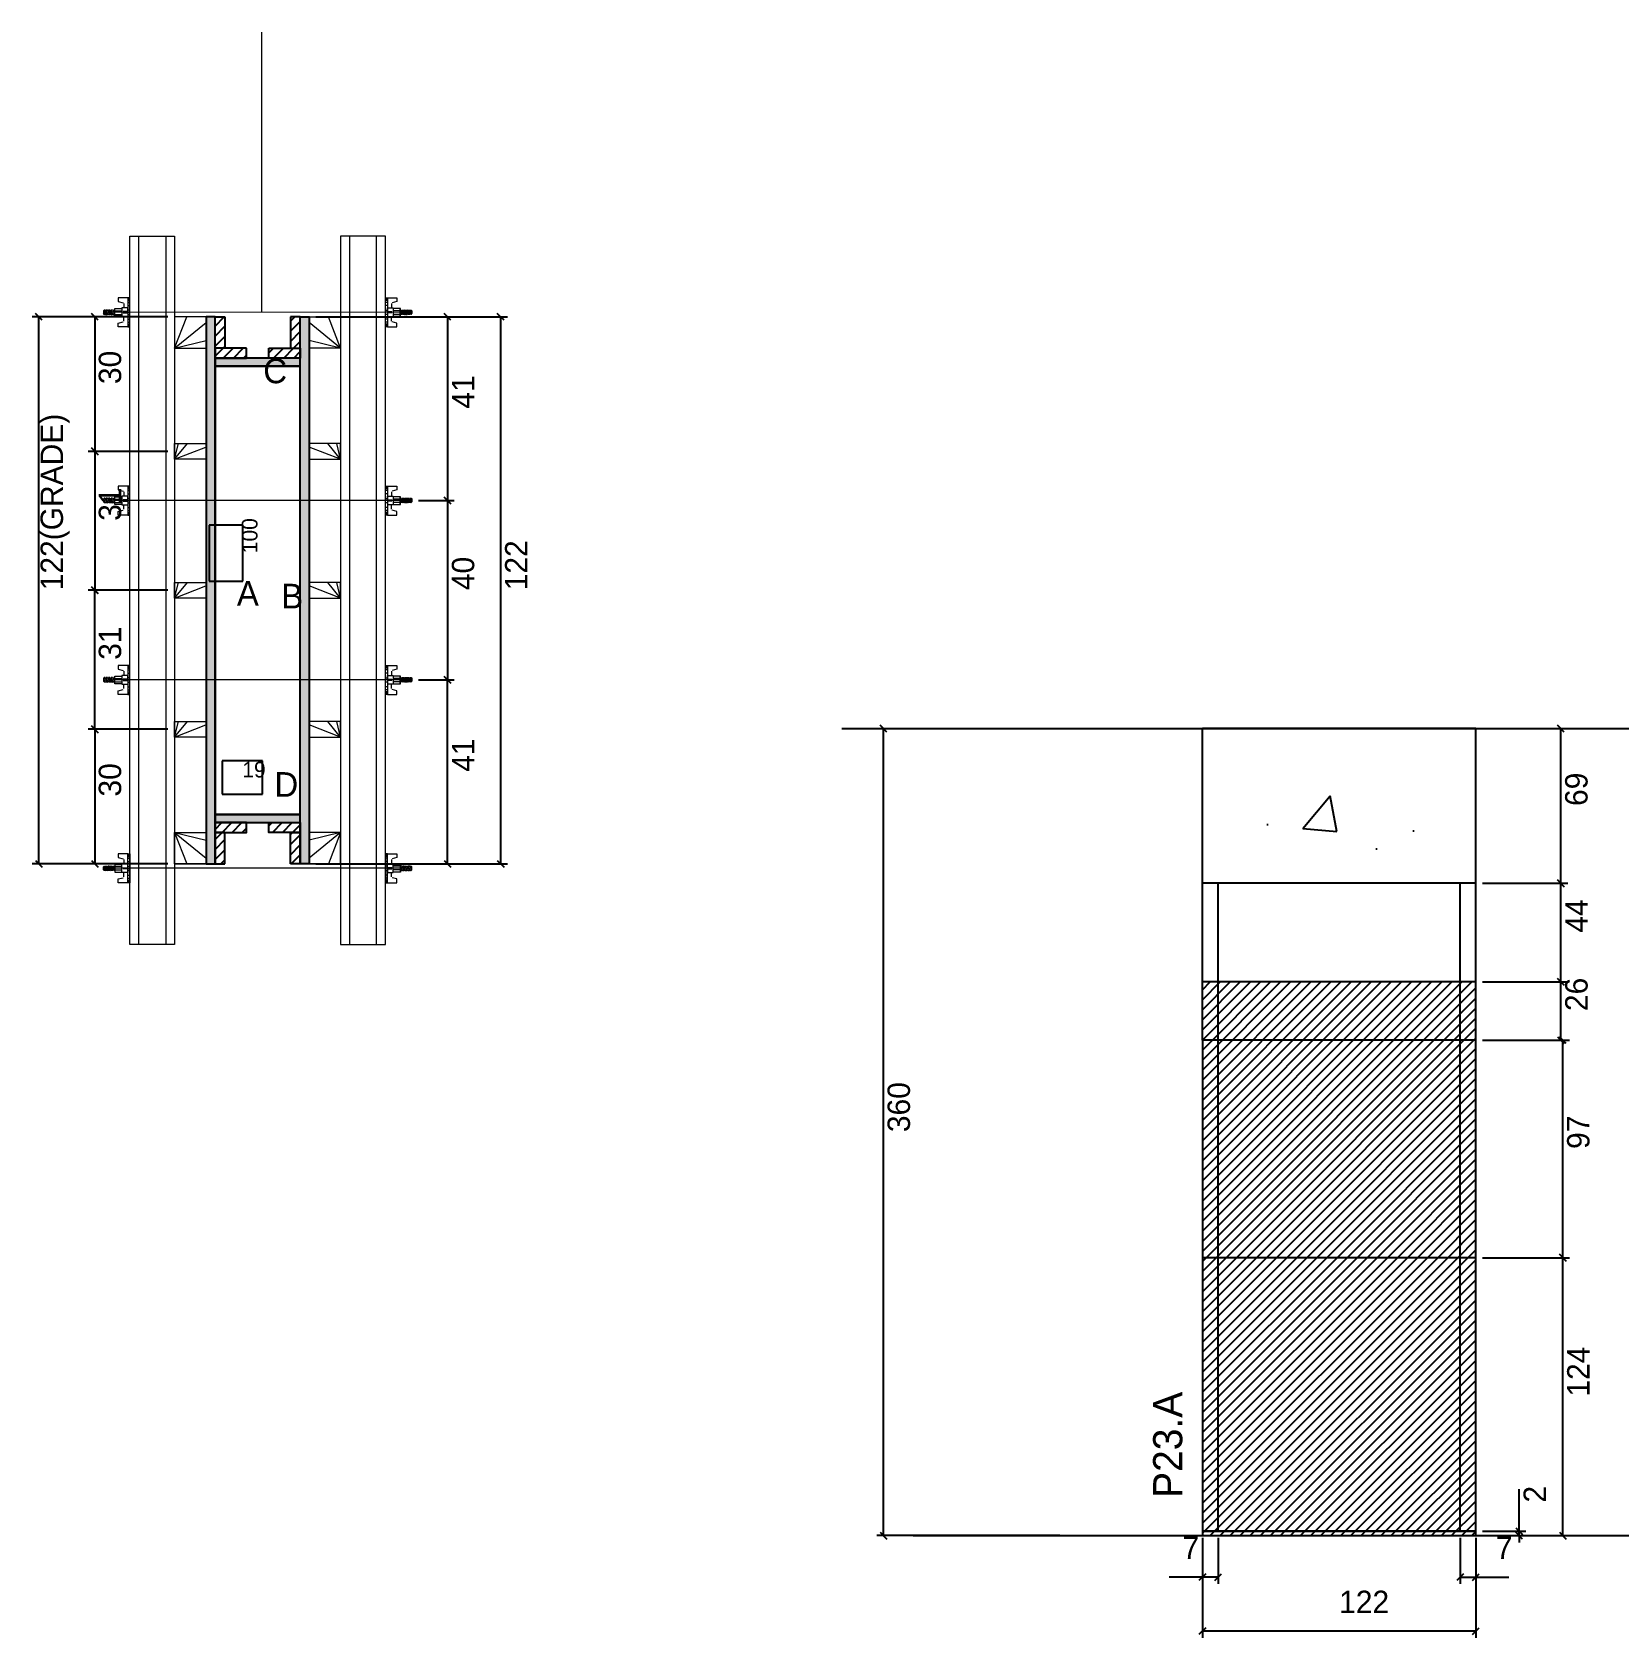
# Model space of a CAD drawing. Header units: metres. Extents: x 2890 to 4231, y 10051 to 10767.
# Drawn here: x 2890 to 3598, y 10051 to 10767 of the extents above; entities that cross this region are included whole.
import ezdxf

# ---------------------------------------------------------------- set-up
doc = ezdxf.new("R2010")
doc.units = ezdxf.units.M
for name, color, linetype in [('CHAPA', 7, 'Continuous'), ('COTA', 7, 'Continuous'), ('Hachura', 7, 'Continuous'), ('Madeira', 7, 'Continuous'), ('NIVEL 2° PAV.', 7, 'Continuous'), ('Nível', 7, 'Continuous'), ('Painéis', 7, 'Continuous'), ('Perfil Metálico', 7, 'Continuous'), ('SARR_2.2x7', 7, 'Continuous'), ('SARRAFO', 7, 'Continuous'), ('Texto Seção', 7, 'Continuous'), ('TEXTO_GERAL', 7, 'Continuous')]:
    doc.layers.add(name, color=color, linetype=linetype)

msp = doc.modelspace()

# ---------------------------------------------------------------- hatches: boundary and pattern name
at = {"layer": 'COTA'}
h = msp.add_hatch(dxfattribs=at)
h.set_pattern_fill('AR-CONC')
h.paths.add_polyline_path([(3411.98, 10456.71), (3411.98, 10387.71), (3533.98, 10387.71), (3533.98, 10456.71), (3411.98, 10456.71), (3411.98, 10456.71)])
at = {"layer": 'Hachura'}
h = msp.add_hatch(color=7, dxfattribs=at)
h.dxf.hatch_style = 1
h.paths.add_polyline_path([(2971.64, 10640.42), (2967.64, 10640.42), (2967.64, 10396.42), (2971.64, 10396.42), (2971.64, 10640.42)])
h = msp.add_hatch(color=7, dxfattribs=at)
h.dxf.hatch_style = 1
h.paths.add_polyline_path([(2971.64, 10640.42), (2967.64, 10640.42), (2967.64, 10396.42), (2971.64, 10396.42), (2971.64, 10640.42)])
h = msp.add_hatch(dxfattribs=at)
h.set_pattern_fill('ANSI31')
h.paths.add_polyline_path([(2971.64, 10626.42), (2976.04, 10626.42), (2976.04, 10640.42), (2971.64, 10640.42), (2971.64, 10626.42)])
h = msp.add_hatch(dxfattribs=at)
h.set_pattern_fill('ANSI31')
h.paths.add_polyline_path([(3009.64, 10626.42), (3005.24, 10626.42), (3005.24, 10640.42), (3009.64, 10640.42), (3009.64, 10626.42)])
h = msp.add_hatch(color=7, dxfattribs=at)
h.dxf.hatch_style = 1
h.paths.add_polyline_path([(3009.64, 10640.42), (3013.64, 10640.42), (3013.64, 10396.42), (3009.64, 10396.42), (3009.64, 10640.42)])
h = msp.add_hatch(color=7, dxfattribs=at)
h.dxf.hatch_style = 1
h.paths.add_polyline_path([(3009.64, 10640.42), (3013.64, 10640.42), (3013.64, 10396.42), (3009.64, 10396.42), (3009.64, 10640.42)])
h = msp.add_hatch(dxfattribs=at)
h.set_pattern_fill('ANSI31')
h.paths.add_polyline_path([(2971.64, 10622.02), (2971.64, 10626.42), (2985.64, 10626.42), (2985.64, 10622.02), (2971.64, 10622.02)])
h = msp.add_hatch(dxfattribs=at)
h.set_pattern_fill('ANSI31')
h.paths.add_polyline_path([(3009.64, 10622.02), (3009.64, 10626.42), (2995.64, 10626.42), (2995.64, 10622.02), (3009.64, 10622.02)])
h = msp.add_hatch(color=7, dxfattribs=at)
h.dxf.hatch_style = 1
h.paths.add_polyline_path([(3009.64, 10618.42), (3009.64, 10622.02), (2971.64, 10622.02), (2971.64, 10618.42), (3009.64, 10618.42)])
h = msp.add_hatch(color=7, dxfattribs=at)
h.dxf.hatch_style = 1
h.paths.add_polyline_path([(3009.64, 10618.42), (3009.64, 10622.02), (2971.64, 10622.02), (2971.64, 10618.42), (3009.64, 10618.42)])
h = msp.add_hatch(color=7, dxfattribs=at)
h.dxf.hatch_style = 1
h.paths.add_polyline_path([(3009.64, 10414.82), (3009.64, 10418.42), (2971.64, 10418.42), (2971.64, 10414.82), (3009.64, 10414.82)])
h = msp.add_hatch(color=7, dxfattribs=at)
h.dxf.hatch_style = 1
h.paths.add_polyline_path([(3009.64, 10414.82), (3009.64, 10418.42), (2971.64, 10418.42), (2971.64, 10414.82), (3009.64, 10414.82)])
h = msp.add_hatch(dxfattribs=at)
h.set_pattern_fill('ANSI31')
h.paths.add_polyline_path([(2971.64, 10410.42), (2971.64, 10414.82), (2985.64, 10414.82), (2985.64, 10410.42), (2971.64, 10410.42)])
h = msp.add_hatch(dxfattribs=at)
h.set_pattern_fill('ANSI31')
h.paths.add_polyline_path([(2971.64, 10410.42), (2976.04, 10410.42), (2976.04, 10396.42), (2971.64, 10396.42), (2971.64, 10410.42)])
h = msp.add_hatch(dxfattribs=at)
h.set_pattern_fill('ANSI31')
h.paths.add_polyline_path([(3009.64, 10410.42), (3009.64, 10414.82), (2995.64, 10414.82), (2995.64, 10410.42), (3009.64, 10410.42)])
h = msp.add_hatch(dxfattribs=at)
h.set_pattern_fill('ANSI31')
h.paths.add_polyline_path([(3009.64, 10410.42), (3005.24, 10410.42), (3005.24, 10396.42), (3009.64, 10396.42), (3009.64, 10410.42)])
h = msp.add_hatch(dxfattribs=at)
h.set_pattern_fill('ANSI31')
h.paths.add_polyline_path([(3411.98, 10343.71), (3411.98, 10220.71), (3533.98, 10220.71), (3533.98, 10343.71), (3411.98, 10343.71)])
h = msp.add_hatch(dxfattribs=at)
h.set_pattern_fill('ANSI31')
h.paths.add_polyline_path([(3533.98, 10220.71), (3411.98, 10220.71), (3411.98, 10096.71), (3533.98, 10096.71), (3533.98, 10220.71)])

# ---------------------------------------------------------------- linework, layer by layer
at = {"layer": 'CHAPA', "color": 1, "lineweight": 25}
for points in [[(2971.64, 10640.42), (2967.64, 10640.42), (2967.64, 10396.42), (2971.64, 10396.42)], [(2971.64, 10640.42), (2967.64, 10640.42), (2967.64, 10396.42), (2971.64, 10396.42)], [(3009.64, 10640.42), (3013.64, 10640.42), (3013.64, 10396.42), (3009.64, 10396.42)], [(3009.64, 10640.42), (3013.64, 10640.42), (3013.64, 10396.42), (3009.64, 10396.42)], [(3009.64, 10618.42), (3009.64, 10622.02), (2971.64, 10622.02), (2971.64, 10618.42)], [(3009.64, 10618.42), (3009.64, 10622.02), (2971.64, 10622.02), (2971.64, 10618.42)], [(3009.64, 10414.82), (3009.64, 10418.42), (2971.64, 10418.42), (2971.64, 10414.82)], [(3009.64, 10414.82), (3009.64, 10418.42), (2971.64, 10418.42), (2971.64, 10414.82)]]:
    msp.add_lwpolyline(points, close=True, dxfattribs=at)
at = {"layer": 'COTA', "color": 241, "lineweight": 25}
for p, q in [((2950.64, 10640.42), (2890.08, 10640.42)), ((2893.08, 10396.42), (2893.08, 10640.42)), ((2950.63, 10640.4), (2915.01, 10640.4)), ((2918.01, 10640.4), (2918.01, 10580.41)), ((3016.64, 10640.42), (3102.05, 10640.42)), ((3050.64, 10640.42), (3078.36, 10640.42)), ((3075.36, 10640.42), (3075.36, 10558.49)), ((3099.05, 10396.42), (3099.05, 10640.42)), ((2950.63, 10580.41), (2915.01, 10580.41)), ((2950.63, 10580.41), (2915.01, 10580.41)), ((2918.01, 10580.41), (2918.01, 10518.43)), ((3062.44, 10558.49), (3078.36, 10558.49)), ((3062.44, 10558.49), (3078.36, 10558.49)), ((3075.36, 10558.49), (3075.36, 10478.49)), ((2950.63, 10518.43), (2915.01, 10518.43)), ((2950.63, 10518.41), (2915.01, 10518.41)), ((2918.01, 10456.41), (2918.01, 10518.41)), ((3062.44, 10478.49), (3078.36, 10478.49)), ((3062.44, 10478.49), (3078.36, 10478.49)), ((3075.36, 10396.42), (3075.36, 10478.49)), ((2950.63, 10456.41), (2915.01, 10456.41)), ((2950.63, 10456.41), (2915.01, 10456.41)), ((2918.01, 10456.41), (2918.01, 10396.41)), ((3533.98, 10456.71), (3411.98, 10456.71)), ((3411.98, 10387.71), (3411.98, 10456.71)), ((3533.98, 10387.71), (3533.98, 10456.71)), ((2950.64, 10396.42), (2890.08, 10396.42)), ((2950.63, 10396.41), (2915.01, 10396.41)), ((3016.64, 10396.42), (3102.05, 10396.42)), ((3050.64, 10396.42), (3078.36, 10396.42))]:
    msp.add_line(p, q, dxfattribs=at)
at = {"layer": 'COTA', "color": 0, "lineweight": 25}
for p, q in [((2894.58, 10638.92), (2891.58, 10641.92)), ((2919.51, 10638.9), (2916.51, 10641.9)), ((3076.86, 10638.92), (3073.86, 10641.92)), ((3100.55, 10638.92), (3097.55, 10641.92)), ((2916.51, 10581.91), (2919.51, 10578.91)), ((2919.51, 10578.91), (2916.51, 10581.91)), ((3073.86, 10559.99), (3076.86, 10556.99)), ((3076.86, 10556.99), (3073.86, 10559.99)), ((2916.51, 10519.93), (2919.51, 10516.93)), ((2919.51, 10516.91), (2916.51, 10519.91)), ((3076.86, 10476.99), (3073.86, 10479.99)), ((3073.86, 10479.99), (3076.86, 10476.99)), ((2919.51, 10454.91), (2916.51, 10457.91)), ((2916.51, 10457.91), (2919.51, 10454.91)), ((3573.41, 10455.21), (3570.41, 10458.21)), ((2891.58, 10397.92), (2894.58, 10394.92)), ((2916.51, 10397.91), (2919.51, 10394.91)), ((3073.86, 10397.92), (3076.86, 10394.92)), ((3097.55, 10397.92), (3100.55, 10394.92)), ((3570.41, 10389.21), (3573.41, 10386.21)), ((3573.41, 10386.21), (3570.41, 10389.21)), ((3573.41, 10342.21), (3570.41, 10345.21)), ((3570.41, 10345.21), (3573.41, 10342.21)), ((3570.41, 10319.21), (3573.41, 10316.21)), ((3574.25, 10316.21), (3571.25, 10319.21)), ((3574.25, 10219.21), (3571.25, 10222.21)), ((3571.25, 10222.21), (3574.25, 10219.21)), ((3551.73, 10100.21), (3554.73, 10097.21)), ((3554.73, 10095.21), (3551.73, 10098.21)), ((3571.25, 10098.21), (3574.25, 10095.21)), ((3413.48, 10079.7), (3410.48, 10076.7)), ((3417.48, 10076.7), (3420.48, 10079.7)), ((3528.48, 10079.7), (3525.48, 10076.7)), ((3532.48, 10076.7), (3535.48, 10079.7)), ((3413.48, 10055.6), (3410.48, 10052.6)), ((3532.48, 10052.6), (3535.48, 10055.6))]:
    msp.add_line(p, q, dxfattribs=at)
at = {"layer": 'COTA', "color": 180, "lineweight": 25}
for p, q in [((2984.09, 10547.48), (2969.09, 10547.48)), ((2969.09, 10547.48), (2969.09, 10522.48)), ((2984.09, 10522.48), (2984.09, 10547.48)), ((2969.09, 10522.48), (2984.09, 10522.48)), ((2992.82, 10442.42), (2974.82, 10442.42)), ((2974.82, 10442.42), (2974.82, 10427.42)), ((2992.82, 10427.42), (2992.82, 10442.42)), ((2974.82, 10427.42), (2992.82, 10427.42))]:
    msp.add_line(p, q, dxfattribs=at)
at = {"layer": 'COTA', "color": 4, "lineweight": 25}
for p, q in [((3536.98, 10456.71), (3574.91, 10456.71)), ((3571.91, 10387.71), (3571.91, 10456.71)), ((3536.98, 10387.71), (3574.91, 10387.71)), ((3536.98, 10387.71), (3574.91, 10387.71)), ((3571.91, 10343.71), (3571.91, 10387.71)), ((3536.98, 10343.71), (3574.91, 10343.71)), ((3536.98, 10343.71), (3574.91, 10343.71)), ((3571.91, 10317.71), (3571.91, 10343.71)), ((3536.98, 10317.71), (3574.91, 10317.71)), ((3554.98, 10317.71), (3575.75, 10317.71)), ((3572.75, 10220.71), (3572.75, 10317.71)), ((3536.98, 10220.71), (3575.75, 10220.71)), ((3536.98, 10220.71), (3575.75, 10220.71)), ((3572.75, 10096.71), (3572.75, 10220.71)), ((3553.23, 10098.71), (3553.23, 10117.51)), ((3411.98, 10095.71), (3411.98, 10051.1)), ((3411.98, 10093.71), (3411.98, 10075.2)), ((3418.98, 10095.71), (3418.98, 10075.2)), ((3526.98, 10095.71), (3526.98, 10075.2)), ((3533.98, 10095.71), (3533.98, 10051.1)), ((3533.98, 10093.71), (3533.98, 10075.2)), ((3536.98, 10098.71), (3556.23, 10098.71)), ((3536.98, 10096.71), (3556.23, 10096.71)), ((3536.98, 10096.71), (3575.75, 10096.71)), ((3553.23, 10096.71), (3553.23, 10098.71)), ((3553.23, 10096.71), (3553.23, 10093.71)), ((3411.98, 10078.2), (3397.25, 10078.2)), ((3418.98, 10078.2), (3411.98, 10078.2)), ((3526.98, 10078.2), (3533.98, 10078.2)), ((3533.98, 10078.2), (3548.71, 10078.2)), ((3533.98, 10054.1), (3411.98, 10054.1))]:
    msp.add_line(p, q, dxfattribs=at)
at = {"layer": 'Hachura', "color": 0, "lineweight": 9}
for p, q in [((2928.48, 10648.87), (2928.48, 10647.2)), ((2928.48, 10647.2), (2930.69, 10646.62)), ((2933.64, 10648.87), (2928.5, 10648.87)), ((2930.93, 10646.3), (2930.93, 10644.36)), ((2932.72, 10648.73), (2933.64, 10648.73)), ((2932.72, 10648.52), (2933.64, 10648.52)), ((2932.72, 10648.19), (2933.64, 10648.19)), ((2932.72, 10647.72), (2933.64, 10647.72)), ((2932.72, 10646.88), (2933.64, 10646.88)), ((2932.72, 10645.47), (2933.64, 10645.47)), ((2932.74, 10648.87), (2932.74, 10635.98)), ((2932.74, 10648.87), (2932.74, 10643.72)), ((2933.64, 10635.98), (2933.64, 10648.87)), ((2933.64, 10636.93), (2933.64, 10644.74)), ((3048.56, 10648.73), (3047.63, 10648.73)), ((3048.56, 10648.52), (3047.63, 10648.52)), ((3048.56, 10648.19), (3047.63, 10648.19)), ((3048.56, 10647.72), (3047.63, 10647.72)), ((3048.56, 10646.88), (3047.63, 10646.88)), ((3048.56, 10645.47), (3047.63, 10645.47)), ((3047.64, 10635.98), (3047.64, 10648.87)), ((3047.64, 10648.87), (3052.77, 10648.87)), ((3047.64, 10636.93), (3047.64, 10644.74)), ((3048.54, 10648.88), (3048.54, 10635.98)), ((3048.54, 10648.88), (3048.54, 10643.72)), ((3050.35, 10646.31), (3050.35, 10644.36)), ((3052.8, 10647.2), (3050.59, 10646.62)), ((3052.8, 10648.88), (3052.8, 10647.2)), ((2922.16, 10643.46), (2921.84, 10643.14)), ((2921.84, 10643.14), (2921.84, 10641.85)), ((2922.16, 10641.52), (2921.84, 10641.85)), ((2922.48, 10643.46), (2922.16, 10643.46)), ((2922.16, 10641.52), (2922.16, 10643.46)), ((2922.8, 10641.52), (2922.16, 10642.81)), ((2922.72, 10641.42), (2922.16, 10642.55)), ((2922.16, 10642.04), (2922.5, 10641.36)), ((2922.16, 10641.78), (2922.29, 10641.52)), ((2922.48, 10643.46), (2923.45, 10641.52)), ((2922.48, 10643.46), (2923.45, 10641.52)), ((2922.57, 10643.53), (2923.66, 10641.36)), ((2922.8, 10641.52), (2923.45, 10641.52)), ((2923.89, 10641.42), (2922.82, 10643.56)), ((2923.64, 10643.46), (2923, 10643.46)), ((2923.96, 10641.52), (2923, 10643.46)), ((2923.64, 10643.46), (2924.61, 10641.52)), ((2923.73, 10643.53), (2924.82, 10641.36)), ((2924.61, 10641.52), (2923.96, 10641.52)), ((2925.05, 10641.42), (2923.98, 10643.56)), ((2924.8, 10643.46), (2924.16, 10643.46)), ((2925.13, 10641.52), (2924.16, 10643.46)), ((2924.37, 10643.46), (2924.16, 10643.46)), ((2924.8, 10643.46), (2925.77, 10641.52)), ((2924.9, 10643.53), (2925.98, 10641.36)), ((2925.34, 10641.52), (2925.13, 10641.52)), ((2926.21, 10641.42), (2925.14, 10643.56)), ((2925.96, 10643.46), (2925.32, 10643.46)), ((2926.29, 10641.52), (2925.32, 10643.46)), ((2925.34, 10641.52), (2925.77, 10641.52)), ((2925.96, 10643.46), (2926.93, 10641.52)), ((2926.29, 10641.52), (2926.93, 10641.52)), ((2926.93, 10642.3), (2926.3, 10643.56)), ((2926.93, 10642.55), (2926.48, 10643.46)), ((2926.93, 10643.46), (2926.48, 10643.46)), ((2926.93, 10640.75), (2926.93, 10644.1)), ((2926.93, 10644.1), (2930.16, 10644.1)), ((2926.93, 10643.07), (2930.16, 10643.07)), ((2926.93, 10641.52), (2930.16, 10641.52)), ((2930.16, 10640.75), (2926.93, 10640.75)), ((2927, 10640.75), (2927, 10644.1)), ((2928.48, 10637.65), (2930.69, 10638.23)), ((2928.48, 10635.98), (2928.48, 10637.65)), ((2930.16, 10644.36), (2930.16, 10640.49)), ((2932.74, 10644.36), (2930.16, 10644.36)), ((2930.16, 10640.49), (2930.16, 10640.75)), ((2930.16, 10640.49), (2930.16, 10640.75)), ((2930.16, 10640.49), (2932.74, 10640.49)), ((2932.74, 10642.74), (2930.74, 10642.74)), ((2930.74, 10642.22), (2932.74, 10642.22)), ((2930.93, 10638.55), (2930.93, 10640.49)), ((2932.72, 10639.4), (2933.64, 10639.4)), ((2932.72, 10637.97), (2933.64, 10637.97)), ((2932.74, 10642.43), (2932.74, 10644.36)), ((2932.74, 10643.72), (2932.74, 10643.07)), ((2932.74, 10642.43), (2933.64, 10642.43)), ((2933.06, 10643.39), (2932.84, 10643.39)), ((2932.86, 10641.45), (2933.29, 10641.45)), ((2933.49, 10643.39), (2933.06, 10643.39)), ((3048.56, 10637.97), (3047.63, 10637.97)), ((3048.54, 10642.43), (3047.64, 10642.43)), ((3048.56, 10639.4), (3047.64, 10639.4)), ((3047.79, 10643.39), (3048.22, 10643.39)), ((3048.41, 10641.45), (3047.98, 10641.45)), ((3048.22, 10643.39), (3048.43, 10643.39)), ((3048.54, 10642.43), (3048.54, 10644.36)), ((3048.54, 10644.36), (3051.12, 10644.36)), ((3048.54, 10643.72), (3048.54, 10643.07)), ((3048.54, 10642.74), (3050.54, 10642.74)), ((3050.54, 10642.22), (3048.54, 10642.22)), ((3051.12, 10640.49), (3048.54, 10640.49)), ((3050.35, 10638.55), (3050.35, 10640.5)), ((3052.8, 10637.65), (3050.59, 10638.24)), ((3051.12, 10644.36), (3051.12, 10640.49)), ((3054.35, 10644.1), (3051.12, 10644.1)), ((3054.35, 10643.07), (3051.12, 10643.07)), ((3054.35, 10641.52), (3051.12, 10641.52)), ((3051.12, 10640.75), (3054.35, 10640.75)), ((3051.12, 10640.49), (3051.12, 10640.75)), ((3051.12, 10640.49), (3051.12, 10640.75)), ((3052.8, 10635.98), (3052.8, 10637.65)), ((3054.28, 10640.75), (3054.28, 10644.1)), ((3054.35, 10640.75), (3054.35, 10644.1)), ((3054.35, 10642.3), (3054.98, 10643.56)), ((3055.31, 10643.46), (3054.35, 10641.52)), ((3054.35, 10642.56), (3054.8, 10643.46)), ((3054.35, 10643.46), (3054.8, 10643.46)), ((3054.99, 10641.52), (3054.35, 10641.52)), ((3054.99, 10641.52), (3055.96, 10643.46)), ((3055.07, 10641.42), (3056.14, 10643.56)), ((3056.38, 10643.53), (3055.3, 10641.37)), ((3055.31, 10643.46), (3055.96, 10643.46)), ((3056.47, 10643.46), (3055.51, 10641.52)), ((3055.94, 10641.52), (3055.51, 10641.52)), ((3055.94, 10641.52), (3056.15, 10641.52)), ((3056.15, 10641.52), (3057.12, 10643.46)), ((3056.23, 10641.42), (3057.3, 10643.56)), ((3057.54, 10643.53), (3056.46, 10641.37)), ((3056.47, 10643.46), (3057.12, 10643.46)), ((3057.63, 10643.46), (3056.67, 10641.52)), ((3056.67, 10641.52), (3057.31, 10641.52)), ((3056.91, 10643.46), (3057.12, 10643.46)), ((3057.31, 10641.52), (3058.28, 10643.46)), ((3057.39, 10641.42), (3058.46, 10643.56)), ((3058.7, 10643.53), (3057.62, 10641.37)), ((3057.63, 10643.46), (3058.28, 10643.46)), ((3058.8, 10643.46), (3057.83, 10641.52)), ((3058.8, 10643.46), (3057.83, 10641.52)), ((3058.47, 10641.52), (3057.83, 10641.52)), ((3058.47, 10641.52), (3059.12, 10642.81)), ((3058.55, 10641.42), (3059.12, 10642.55)), ((3059.12, 10642.04), (3058.78, 10641.37)), ((3058.8, 10643.46), (3059.12, 10643.46)), ((3059.12, 10641.78), (3058.99, 10641.52)), ((3059.12, 10643.46), (3059.44, 10643.14)), ((3059.12, 10641.53), (3059.12, 10643.46)), ((3059.12, 10641.53), (3059.44, 10641.85)), ((3059.44, 10643.14), (3059.44, 10641.85)), ((2932.74, 10635.98), (2928.48, 10635.98)), ((2932.72, 10637.12), (2933.64, 10637.12)), ((2932.72, 10636.66), (2933.64, 10636.66)), ((2932.72, 10636.32), (2933.64, 10636.32)), ((2932.72, 10636.11), (2933.64, 10636.11)), ((2932.74, 10635.98), (2933.64, 10635.98)), ((3048.56, 10637.13), (3047.63, 10637.13)), ((3048.56, 10636.66), (3047.63, 10636.66)), ((3048.56, 10636.32), (3047.63, 10636.32)), ((3048.56, 10636.11), (3047.63, 10636.11)), ((3048.54, 10635.98), (3047.64, 10635.98)), ((3048.54, 10635.98), (3052.8, 10635.98)), ((2922.16, 10559.46), (2921.84, 10559.14)), ((2921.84, 10559.14), (2921.84, 10557.85)), ((2922.48, 10559.46), (2922.16, 10559.46)), ((2922.16, 10557.52), (2922.16, 10559.46)), ((2922.8, 10557.52), (2922.16, 10558.81)), ((2922.48, 10559.46), (2923.45, 10557.52)), ((2922.48, 10559.46), (2923.45, 10557.52)), ((2922.57, 10559.53), (2923.66, 10557.36)), ((2923.89, 10557.42), (2922.82, 10559.56)), ((2923.64, 10559.46), (2923, 10559.46)), ((2923.96, 10557.52), (2923, 10559.46)), ((2923.64, 10559.46), (2924.61, 10557.52)), ((2923.73, 10559.53), (2924.82, 10557.36)), ((2925.05, 10557.42), (2923.98, 10559.56)), ((2924.8, 10559.46), (2924.16, 10559.46)), ((2925.13, 10557.52), (2924.16, 10559.46)), ((2924.37, 10559.46), (2924.16, 10559.46)), ((2924.8, 10559.46), (2925.77, 10557.52)), ((2924.9, 10559.53), (2925.98, 10557.36)), ((2926.21, 10557.42), (2925.14, 10559.56)), ((2925.96, 10559.46), (2925.32, 10559.46)), ((2926.29, 10557.52), (2925.32, 10559.46)), ((2925.96, 10559.46), (2926.93, 10557.52)), ((2926.93, 10558.3), (2926.3, 10559.56)), ((2926.93, 10558.55), (2926.48, 10559.46)), ((2926.93, 10559.46), (2926.48, 10559.46)), ((2926.93, 10556.75), (2926.93, 10560.1)), ((2926.93, 10560.1), (2930.16, 10560.1)), ((2926.93, 10559.07), (2930.16, 10559.07)), ((2927, 10556.75), (2927, 10560.1)), ((2928.48, 10564.87), (2928.48, 10563.2)), ((2928.48, 10563.2), (2930.69, 10562.62)), ((2933.64, 10564.87), (2928.5, 10564.87)), ((2930.16, 10560.36), (2930.16, 10556.49)), ((2932.74, 10560.36), (2930.16, 10560.36)), ((2932.74, 10558.74), (2930.74, 10558.74)), ((2930.93, 10562.3), (2930.93, 10560.36)), ((2932.72, 10564.73), (2933.64, 10564.73)), ((2932.72, 10564.52), (2933.64, 10564.52)), ((2932.72, 10564.19), (2933.64, 10564.19)), ((2932.72, 10563.72), (2933.64, 10563.72)), ((2932.72, 10562.88), (2933.64, 10562.88)), ((2932.72, 10561.47), (2933.64, 10561.47)), ((2932.74, 10564.87), (2932.74, 10551.98)), ((2932.74, 10564.87), (2932.74, 10559.72)), ((2932.74, 10558.43), (2932.74, 10560.36)), ((2932.74, 10559.72), (2932.74, 10559.07)), ((2933.06, 10559.38), (2932.84, 10559.38)), ((2933.49, 10559.38), (2933.06, 10559.38)), ((2933.64, 10551.98), (2933.64, 10564.87)), ((2933.64, 10552.93), (2933.64, 10560.74)), ((3048.56, 10564.73), (3047.63, 10564.73)), ((3048.56, 10564.52), (3047.63, 10564.52)), ((3048.56, 10564.19), (3047.63, 10564.19)), ((3048.56, 10563.72), (3047.63, 10563.72)), ((3048.56, 10562.88), (3047.63, 10562.88)), ((3048.56, 10561.47), (3047.63, 10561.47)), ((3047.64, 10551.98), (3047.64, 10564.87)), ((3047.64, 10564.87), (3052.77, 10564.87)), ((3047.64, 10552.93), (3047.64, 10560.74)), ((3047.79, 10559.39), (3048.22, 10559.39)), ((3048.22, 10559.39), (3048.43, 10559.39)), ((3048.54, 10564.88), (3048.54, 10551.98)), ((3048.54, 10564.88), (3048.54, 10559.72)), ((3048.54, 10558.43), (3048.54, 10560.36)), ((3048.54, 10560.36), (3051.12, 10560.36)), ((3048.54, 10559.72), (3048.54, 10559.07)), ((3048.54, 10558.74), (3050.54, 10558.74)), ((3050.35, 10562.3), (3050.35, 10560.36)), ((3052.8, 10563.2), (3050.59, 10562.62)), ((3051.12, 10560.36), (3051.12, 10556.49)), ((3054.35, 10560.1), (3051.12, 10560.1)), ((3054.35, 10559.07), (3051.12, 10559.07)), ((3052.8, 10564.88), (3052.8, 10563.2)), ((3054.28, 10556.75), (3054.28, 10560.1)), ((3054.35, 10556.75), (3054.35, 10560.1)), ((3054.35, 10558.3), (3054.98, 10559.56)), ((3055.31, 10559.46), (3054.35, 10557.52)), ((3054.35, 10558.55), (3054.8, 10559.46)), ((3054.35, 10559.46), (3054.8, 10559.46)), ((3054.99, 10557.52), (3055.96, 10559.46)), ((3055.07, 10557.42), (3056.14, 10559.56)), ((3056.38, 10559.53), (3055.3, 10557.36)), ((3055.31, 10559.46), (3055.96, 10559.46)), ((3056.47, 10559.46), (3055.51, 10557.52)), ((3056.15, 10557.52), (3057.12, 10559.46)), ((3056.23, 10557.42), (3057.3, 10559.56)), ((3057.54, 10559.53), (3056.46, 10557.36)), ((3056.47, 10559.46), (3057.12, 10559.46)), ((3057.63, 10559.46), (3056.67, 10557.52)), ((3056.91, 10559.46), (3057.12, 10559.46)), ((3057.31, 10557.52), (3058.28, 10559.46)), ((3057.39, 10557.42), (3058.46, 10559.56)), ((3058.7, 10559.53), (3057.62, 10557.36)), ((3057.63, 10559.46), (3058.28, 10559.46)), ((3058.8, 10559.46), (3057.83, 10557.52)), ((3058.8, 10559.46), (3057.83, 10557.52)), ((3058.47, 10557.52), (3059.12, 10558.81)), ((3058.8, 10559.46), (3059.12, 10559.46)), ((3059.12, 10559.46), (3059.44, 10559.14)), ((3059.12, 10557.52), (3059.12, 10559.46)), ((3059.44, 10559.14), (3059.44, 10557.85)), ((2922.16, 10557.52), (2921.84, 10557.85)), ((2922.72, 10557.42), (2922.16, 10558.55)), ((2922.16, 10558.04), (2922.5, 10557.36)), ((2922.16, 10557.78), (2922.29, 10557.52)), ((2922.8, 10557.52), (2923.45, 10557.52)), ((2924.61, 10557.52), (2923.96, 10557.52)), ((2925.34, 10557.52), (2925.13, 10557.52)), ((2925.34, 10557.52), (2925.77, 10557.52)), ((2926.29, 10557.52), (2926.93, 10557.52)), ((2926.93, 10557.52), (2930.16, 10557.52)), ((2930.16, 10556.75), (2926.93, 10556.75)), ((2928.48, 10553.65), (2930.69, 10554.23)), ((2928.48, 10551.98), (2928.48, 10553.65)), ((2932.74, 10551.98), (2928.48, 10551.98)), ((2930.16, 10556.49), (2930.16, 10556.75)), ((2930.16, 10556.49), (2930.16, 10556.75)), ((2930.16, 10556.49), (2932.74, 10556.49)), ((2930.74, 10558.22), (2932.74, 10558.22)), ((2930.93, 10554.55), (2930.93, 10556.49)), ((2932.72, 10555.4), (2933.64, 10555.4)), ((2932.72, 10553.97), (2933.64, 10553.97)), ((2932.72, 10553.12), (2933.64, 10553.12)), ((2932.72, 10552.66), (2933.64, 10552.66)), ((2932.72, 10552.32), (2933.64, 10552.32)), ((2932.72, 10552.11), (2933.64, 10552.11)), ((2932.74, 10558.43), (2933.64, 10558.43)), ((2932.74, 10551.98), (2933.64, 10551.98)), ((2932.86, 10557.45), (2933.29, 10557.45)), ((3048.56, 10553.97), (3047.63, 10553.97)), ((3048.56, 10553.12), (3047.63, 10553.12)), ((3048.56, 10552.66), (3047.63, 10552.66)), ((3048.56, 10552.32), (3047.63, 10552.32)), ((3048.56, 10552.11), (3047.63, 10552.11)), ((3048.54, 10558.43), (3047.64, 10558.43)), ((3048.56, 10555.4), (3047.64, 10555.4)), ((3048.54, 10551.98), (3047.64, 10551.98)), ((3048.41, 10557.45), (3047.98, 10557.45)), ((3050.54, 10558.22), (3048.54, 10558.22)), ((3051.12, 10556.49), (3048.54, 10556.49)), ((3048.54, 10551.98), (3052.8, 10551.98)), ((3050.35, 10554.55), (3050.35, 10556.49)), ((3052.8, 10553.65), (3050.59, 10554.24)), ((3054.35, 10557.52), (3051.12, 10557.52)), ((3051.12, 10556.75), (3054.35, 10556.75)), ((3051.12, 10556.49), (3051.12, 10556.75)), ((3051.12, 10556.49), (3051.12, 10556.75)), ((3052.8, 10551.98), (3052.8, 10553.65)), ((3054.99, 10557.52), (3054.35, 10557.52)), ((3055.94, 10557.52), (3055.51, 10557.52)), ((3055.94, 10557.52), (3056.15, 10557.52)), ((3056.67, 10557.52), (3057.31, 10557.52)), ((3058.47, 10557.52), (3057.83, 10557.52)), ((3058.55, 10557.42), (3059.12, 10558.55)), ((3059.12, 10558.04), (3058.78, 10557.36)), ((3059.12, 10557.78), (3058.99, 10557.52)), ((3059.12, 10557.52), (3059.44, 10557.85)), ((2926.93, 10476.75), (2926.93, 10480.1)), ((2926.93, 10480.1), (2930.16, 10480.1)), ((2927, 10476.75), (2927, 10480.1)), ((2928.48, 10484.87), (2928.48, 10483.2)), ((2928.48, 10483.2), (2930.69, 10482.62)), ((2933.64, 10484.87), (2928.5, 10484.87)), ((2930.16, 10480.36), (2930.16, 10476.49)), ((2932.74, 10480.36), (2930.16, 10480.36)), ((2930.93, 10482.3), (2930.93, 10480.36)), ((2932.72, 10484.73), (2933.64, 10484.73)), ((2932.72, 10484.52), (2933.64, 10484.52)), ((2932.72, 10484.19), (2933.64, 10484.19)), ((2932.72, 10483.72), (2933.64, 10483.72)), ((2932.72, 10482.88), (2933.64, 10482.88)), ((2932.72, 10481.47), (2933.64, 10481.47)), ((2932.74, 10484.87), (2932.74, 10471.98)), ((2932.74, 10484.87), (2932.74, 10479.72)), ((2932.74, 10478.43), (2932.74, 10480.36)), ((2933.64, 10471.98), (2933.64, 10484.87)), ((2933.64, 10472.93), (2933.64, 10480.74)), ((3048.56, 10484.73), (3047.63, 10484.73)), ((3048.56, 10484.52), (3047.63, 10484.52)), ((3048.56, 10484.19), (3047.63, 10484.19)), ((3048.56, 10483.72), (3047.63, 10483.72)), ((3048.56, 10482.88), (3047.63, 10482.88)), ((3048.56, 10481.47), (3047.63, 10481.47)), ((3047.64, 10471.98), (3047.64, 10484.87)), ((3047.64, 10484.87), (3052.77, 10484.87)), ((3047.64, 10472.93), (3047.64, 10480.74)), ((3048.54, 10484.88), (3048.54, 10471.98)), ((3048.54, 10484.88), (3048.54, 10479.72)), ((3048.54, 10478.43), (3048.54, 10480.36)), ((3048.54, 10480.36), (3051.12, 10480.36)), ((3050.35, 10482.3), (3050.35, 10480.36)), ((3052.8, 10483.2), (3050.59, 10482.62)), ((3051.12, 10480.36), (3051.12, 10476.49)), ((3054.35, 10480.1), (3051.12, 10480.1)), ((3052.8, 10484.88), (3052.8, 10483.2)), ((3054.28, 10476.75), (3054.28, 10480.1)), ((3054.35, 10476.75), (3054.35, 10480.1)), ((2922.16, 10479.46), (2921.84, 10479.14)), ((2921.84, 10479.14), (2921.84, 10477.85)), ((2922.16, 10477.52), (2921.84, 10477.85)), ((2922.48, 10479.46), (2922.16, 10479.46)), ((2922.16, 10477.52), (2922.16, 10479.46)), ((2922.8, 10477.52), (2922.16, 10478.81)), ((2922.72, 10477.42), (2922.16, 10478.55)), ((2922.16, 10478.04), (2922.5, 10477.36)), ((2922.16, 10477.78), (2922.29, 10477.52)), ((2922.48, 10479.46), (2923.45, 10477.52)), ((2922.48, 10479.46), (2923.45, 10477.52)), ((2922.57, 10479.53), (2923.66, 10477.36)), ((2922.8, 10477.52), (2923.45, 10477.52)), ((2923.89, 10477.42), (2922.82, 10479.56)), ((2923.64, 10479.46), (2923, 10479.46)), ((2923.96, 10477.52), (2923, 10479.46)), ((2923.64, 10479.46), (2924.61, 10477.52)), ((2923.73, 10479.53), (2924.82, 10477.36)), ((2924.61, 10477.52), (2923.96, 10477.52)), ((2925.05, 10477.42), (2923.98, 10479.56)), ((2924.8, 10479.46), (2924.16, 10479.46)), ((2925.13, 10477.52), (2924.16, 10479.46)), ((2924.37, 10479.46), (2924.16, 10479.46)), ((2924.8, 10479.46), (2925.77, 10477.52)), ((2924.9, 10479.53), (2925.98, 10477.36)), ((2925.34, 10477.52), (2925.13, 10477.52)), ((2926.21, 10477.42), (2925.14, 10479.56)), ((2925.96, 10479.46), (2925.32, 10479.46)), ((2926.29, 10477.52), (2925.32, 10479.46)), ((2925.34, 10477.52), (2925.77, 10477.52)), ((2925.96, 10479.46), (2926.93, 10477.52)), ((2926.29, 10477.52), (2926.93, 10477.52)), ((2926.93, 10478.3), (2926.3, 10479.56)), ((2926.93, 10478.55), (2926.48, 10479.46)), ((2926.93, 10479.46), (2926.48, 10479.46)), ((2926.93, 10479.07), (2930.16, 10479.07)), ((2926.93, 10477.52), (2930.16, 10477.52)), ((2930.16, 10476.75), (2926.93, 10476.75)), ((2928.48, 10473.65), (2930.69, 10474.23)), ((2928.48, 10471.98), (2928.48, 10473.65)), ((2930.16, 10476.49), (2930.16, 10476.75)), ((2930.16, 10476.49), (2930.16, 10476.75)), ((2930.16, 10476.49), (2932.74, 10476.49)), ((2932.74, 10478.74), (2930.74, 10478.74)), ((2930.74, 10478.22), (2932.74, 10478.22)), ((2930.93, 10474.55), (2930.93, 10476.49)), ((2932.72, 10475.4), (2933.64, 10475.4)), ((2932.72, 10473.97), (2933.64, 10473.97)), ((2932.72, 10473.12), (2933.64, 10473.12)), ((2932.74, 10479.72), (2932.74, 10479.07)), ((2932.74, 10478.43), (2933.64, 10478.43)), ((2933.06, 10479.38), (2932.84, 10479.38)), ((2932.86, 10477.45), (2933.29, 10477.45)), ((2933.49, 10479.38), (2933.06, 10479.38)), ((3048.56, 10473.97), (3047.63, 10473.97)), ((3048.56, 10473.12), (3047.63, 10473.12)), ((3048.54, 10478.43), (3047.64, 10478.43)), ((3048.56, 10475.4), (3047.64, 10475.4)), ((3047.79, 10479.39), (3048.22, 10479.39)), ((3048.41, 10477.45), (3047.98, 10477.45)), ((3048.22, 10479.39), (3048.43, 10479.39)), ((3048.54, 10479.72), (3048.54, 10479.07)), ((3048.54, 10478.74), (3050.54, 10478.74)), ((3050.54, 10478.22), (3048.54, 10478.22)), ((3051.12, 10476.49), (3048.54, 10476.49)), ((3050.35, 10474.55), (3050.35, 10476.49)), ((3052.8, 10473.65), (3050.59, 10474.24)), ((3054.35, 10479.07), (3051.12, 10479.07)), ((3054.35, 10477.52), (3051.12, 10477.52)), ((3051.12, 10476.75), (3054.35, 10476.75)), ((3051.12, 10476.49), (3051.12, 10476.75)), ((3051.12, 10476.49), (3051.12, 10476.75)), ((3052.8, 10471.98), (3052.8, 10473.65)), ((3054.35, 10478.3), (3054.98, 10479.56)), ((3055.31, 10479.46), (3054.35, 10477.52)), ((3054.35, 10478.55), (3054.8, 10479.46)), ((3054.35, 10479.46), (3054.8, 10479.46)), ((3054.99, 10477.52), (3054.35, 10477.52)), ((3054.99, 10477.52), (3055.96, 10479.46)), ((3055.07, 10477.42), (3056.14, 10479.56)), ((3056.38, 10479.53), (3055.3, 10477.36)), ((3055.31, 10479.46), (3055.96, 10479.46)), ((3056.47, 10479.46), (3055.51, 10477.52)), ((3055.94, 10477.52), (3055.51, 10477.52)), ((3055.94, 10477.52), (3056.15, 10477.52)), ((3056.15, 10477.52), (3057.12, 10479.46)), ((3056.23, 10477.42), (3057.3, 10479.56)), ((3057.54, 10479.53), (3056.46, 10477.36)), ((3056.47, 10479.46), (3057.12, 10479.46)), ((3057.63, 10479.46), (3056.67, 10477.52)), ((3056.67, 10477.52), (3057.31, 10477.52)), ((3056.91, 10479.46), (3057.12, 10479.46)), ((3057.31, 10477.52), (3058.28, 10479.46)), ((3057.39, 10477.42), (3058.46, 10479.56)), ((3058.7, 10479.53), (3057.62, 10477.36)), ((3057.63, 10479.46), (3058.28, 10479.46)), ((3058.8, 10479.46), (3057.83, 10477.52)), ((3058.8, 10479.46), (3057.83, 10477.52)), ((3058.47, 10477.52), (3057.83, 10477.52)), ((3058.47, 10477.52), (3059.12, 10478.81)), ((3058.55, 10477.42), (3059.12, 10478.55)), ((3059.12, 10478.04), (3058.78, 10477.36)), ((3058.8, 10479.46), (3059.12, 10479.46)), ((3059.12, 10477.78), (3058.99, 10477.52)), ((3059.12, 10479.46), (3059.44, 10479.14)), ((3059.12, 10477.52), (3059.12, 10479.46)), ((3059.12, 10477.52), (3059.44, 10477.85)), ((3059.44, 10479.14), (3059.44, 10477.85)), ((2932.74, 10471.98), (2928.48, 10471.98)), ((2932.72, 10472.66), (2933.64, 10472.66)), ((2932.72, 10472.32), (2933.64, 10472.32)), ((2932.72, 10472.11), (2933.64, 10472.11)), ((2932.74, 10471.98), (2933.64, 10471.98)), ((3048.56, 10472.66), (3047.63, 10472.66)), ((3048.56, 10472.32), (3047.63, 10472.32)), ((3048.56, 10472.11), (3047.63, 10472.11)), ((3048.54, 10471.98), (3047.64, 10471.98)), ((3048.54, 10471.98), (3052.8, 10471.98)), ((2922.16, 10395.32), (2921.84, 10395)), ((2921.84, 10393.71), (2921.84, 10395)), ((2922.16, 10394.81), (2922.5, 10395.48)), ((2922.72, 10395.43), (2922.16, 10394.29)), ((2922.16, 10395.07), (2922.29, 10395.33)), ((2922.8, 10395.33), (2922.16, 10394.04)), ((2922.16, 10395.32), (2922.16, 10393.39)), ((2922.48, 10393.39), (2923.45, 10395.33)), ((2922.48, 10393.39), (2923.45, 10395.33)), ((2922.57, 10393.32), (2923.66, 10395.48)), ((2922.8, 10395.33), (2923.45, 10395.33)), ((2923.89, 10395.43), (2922.82, 10393.28)), ((2923.96, 10395.33), (2923, 10393.39)), ((2923.64, 10393.39), (2924.61, 10395.33)), ((2923.73, 10393.32), (2924.82, 10395.48)), ((2924.61, 10395.33), (2923.96, 10395.33)), ((2925.05, 10395.43), (2923.98, 10393.28)), ((2925.13, 10395.33), (2924.16, 10393.39)), ((2924.8, 10393.39), (2925.77, 10395.33)), ((2924.9, 10393.32), (2925.98, 10395.48)), ((2925.34, 10395.33), (2925.13, 10395.33)), ((2926.21, 10395.43), (2925.14, 10393.28)), ((2926.29, 10395.33), (2925.32, 10393.39)), ((2925.34, 10395.33), (2925.77, 10395.33)), ((2925.96, 10393.39), (2926.93, 10395.33)), ((2926.29, 10395.33), (2926.93, 10395.33)), ((2926.93, 10394.55), (2926.3, 10393.28)), ((2926.93, 10394.29), (2926.48, 10393.39)), ((2926.93, 10396.1), (2926.93, 10392.75)), ((2930.16, 10396.1), (2926.93, 10396.1)), ((2926.93, 10395.33), (2930.16, 10395.33)), ((2927, 10396.1), (2927, 10392.75)), ((2932.74, 10400.87), (2928.48, 10400.87)), ((2928.48, 10400.87), (2928.48, 10399.2)), ((2928.48, 10399.2), (2930.69, 10398.61)), ((2930.16, 10392.49), (2930.16, 10396.36)), ((2930.16, 10396.36), (2932.74, 10396.36)), ((2930.16, 10396.36), (2930.16, 10396.1)), ((2930.16, 10396.36), (2930.16, 10396.1)), ((2930.74, 10394.63), (2932.74, 10394.63)), ((2932.74, 10394.11), (2930.74, 10394.11)), ((2930.93, 10398.3), (2930.93, 10396.35)), ((2932.72, 10400.73), (2933.64, 10400.73)), ((2932.72, 10400.52), (2933.64, 10400.52)), ((2932.72, 10400.19), (2933.64, 10400.19)), ((2932.72, 10399.72), (2933.64, 10399.72)), ((2932.72, 10398.88), (2933.64, 10398.88)), ((2932.72, 10397.45), (2933.64, 10397.45)), ((2932.74, 10387.97), (2932.74, 10400.87)), ((2932.74, 10400.87), (2933.64, 10400.87)), ((2932.74, 10394.42), (2932.74, 10392.49)), ((2932.74, 10394.42), (2933.64, 10394.42)), ((2932.86, 10395.4), (2933.29, 10395.4)), ((2933.64, 10400.87), (2933.64, 10387.98)), ((2933.64, 10399.92), (2933.64, 10392.1)), ((3048.56, 10400.73), (3047.63, 10400.73)), ((3048.56, 10400.52), (3047.63, 10400.52)), ((3048.56, 10400.19), (3047.63, 10400.19)), ((3048.56, 10399.72), (3047.63, 10399.72)), ((3048.56, 10398.88), (3047.63, 10398.88)), ((3047.64, 10400.87), (3047.64, 10387.98)), ((3048.54, 10400.87), (3047.64, 10400.87)), ((3047.64, 10399.92), (3047.64, 10392.1)), ((3048.56, 10397.45), (3047.64, 10397.45)), ((3048.54, 10394.42), (3047.64, 10394.42)), ((3048.41, 10395.4), (3047.98, 10395.4)), ((3048.54, 10387.97), (3048.54, 10400.87)), ((3048.54, 10400.87), (3052.8, 10400.87)), ((3051.12, 10396.36), (3048.54, 10396.36)), ((3050.54, 10394.63), (3048.54, 10394.63)), ((3048.54, 10394.42), (3048.54, 10392.49)), ((3048.54, 10394.11), (3050.54, 10394.11)), ((3050.35, 10398.3), (3050.35, 10396.35)), ((3052.8, 10399.19), (3050.59, 10398.61)), ((3051.12, 10392.49), (3051.12, 10396.36)), ((3051.12, 10396.36), (3051.12, 10396.1)), ((3051.12, 10396.36), (3051.12, 10396.1)), ((3051.12, 10396.1), (3054.35, 10396.1)), ((3054.35, 10395.32), (3051.12, 10395.32)), ((3052.8, 10400.87), (3052.8, 10399.19)), ((3054.28, 10396.1), (3054.28, 10392.75)), ((3054.35, 10396.1), (3054.35, 10392.75)), ((3054.99, 10395.32), (3054.35, 10395.32)), ((3055.31, 10393.39), (3054.35, 10395.32)), ((3054.35, 10394.55), (3054.98, 10393.28)), ((3054.35, 10394.29), (3054.8, 10393.39)), ((3054.99, 10395.32), (3055.96, 10393.39)), ((3055.07, 10395.42), (3056.14, 10393.28)), ((3056.38, 10393.32), (3055.3, 10395.48)), ((3055.94, 10395.32), (3055.51, 10395.32)), ((3056.47, 10393.39), (3055.51, 10395.32)), ((3055.94, 10395.32), (3056.15, 10395.32)), ((3056.15, 10395.32), (3057.12, 10393.39)), ((3056.23, 10395.42), (3057.3, 10393.28)), ((3057.54, 10393.32), (3056.46, 10395.48)), ((3056.67, 10395.32), (3057.31, 10395.32)), ((3057.63, 10393.39), (3056.67, 10395.32)), ((3057.31, 10395.32), (3058.28, 10393.39)), ((3057.39, 10395.42), (3058.46, 10393.28)), ((3058.7, 10393.32), (3057.62, 10395.48)), ((3058.8, 10393.39), (3057.83, 10395.32)), ((3058.47, 10395.32), (3057.83, 10395.32)), ((3058.8, 10393.39), (3057.83, 10395.32)), ((3058.47, 10395.32), (3059.12, 10394.04)), ((3058.55, 10395.42), (3059.12, 10394.29)), ((3059.12, 10394.81), (3058.78, 10395.48)), ((3059.12, 10395.07), (3058.99, 10395.32)), ((3059.12, 10395.32), (3059.44, 10395)), ((3059.12, 10395.32), (3059.12, 10393.39)), ((3059.44, 10393.71), (3059.44, 10395)), ((2922.16, 10393.39), (2921.84, 10393.71)), ((2922.48, 10393.39), (2922.16, 10393.39)), ((2923.64, 10393.39), (2923, 10393.39)), ((2924.8, 10393.39), (2924.16, 10393.39)), ((2924.37, 10393.39), (2924.16, 10393.39)), ((2925.96, 10393.39), (2925.32, 10393.39)), ((2926.93, 10393.39), (2926.48, 10393.39)), ((2926.93, 10393.78), (2930.16, 10393.78)), ((2926.93, 10392.75), (2930.16, 10392.75)), ((2928.48, 10389.65), (2930.69, 10390.23)), ((2928.48, 10387.97), (2928.48, 10389.65)), ((2933.64, 10387.98), (2928.5, 10387.98)), ((2932.74, 10392.49), (2930.16, 10392.49)), ((2930.93, 10390.54), (2930.93, 10392.49)), ((2932.72, 10391.38), (2933.64, 10391.38)), ((2932.72, 10389.97), (2933.64, 10389.97)), ((2932.72, 10389.13), (2933.64, 10389.13)), ((2932.72, 10388.66), (2933.64, 10388.66)), ((2932.72, 10388.32), (2933.64, 10388.32)), ((2932.72, 10388.11), (2933.64, 10388.11)), ((2932.74, 10393.13), (2932.74, 10393.78)), ((2932.74, 10387.97), (2932.74, 10393.13)), ((2933.06, 10393.46), (2932.84, 10393.46)), ((2933.49, 10393.46), (2933.06, 10393.46)), ((3048.56, 10391.38), (3047.63, 10391.38)), ((3048.56, 10389.97), (3047.63, 10389.97)), ((3048.56, 10389.12), (3047.63, 10389.12)), ((3048.56, 10388.66), (3047.63, 10388.66)), ((3048.56, 10388.32), (3047.63, 10388.32)), ((3048.56, 10388.11), (3047.63, 10388.11)), ((3047.64, 10387.98), (3052.77, 10387.98)), ((3047.79, 10393.46), (3048.22, 10393.46)), ((3048.22, 10393.46), (3048.43, 10393.46)), ((3048.54, 10393.13), (3048.54, 10393.78)), ((3048.54, 10387.97), (3048.54, 10393.13)), ((3048.54, 10392.49), (3051.12, 10392.49)), ((3050.35, 10390.54), (3050.35, 10392.49)), ((3052.8, 10389.65), (3050.59, 10390.23)), ((3054.35, 10393.78), (3051.12, 10393.78)), ((3054.35, 10392.75), (3051.12, 10392.75)), ((3052.8, 10387.97), (3052.8, 10389.65)), ((3054.35, 10393.39), (3054.8, 10393.39)), ((3055.31, 10393.39), (3055.96, 10393.39)), ((3056.47, 10393.39), (3057.12, 10393.39)), ((3056.91, 10393.39), (3057.12, 10393.39)), ((3057.63, 10393.39), (3058.28, 10393.39)), ((3058.8, 10393.39), (3059.12, 10393.39)), ((3059.12, 10393.39), (3059.44, 10393.71))]:
    msp.add_line(p, q, dxfattribs=at)
at = {"layer": 'Hachura', "color": 251, "lineweight": 9}
for p, q in [((3058.44, 10642.42), (2926.64, 10642.43)), ((3058.44, 10558.42), (2926.64, 10558.43)), ((3058.44, 10478.42), (2926.64, 10478.43)), ((3058.44, 10394.42), (2926.64, 10394.41))]:
    msp.add_line(p, q, dxfattribs=at)
at = {"layer": 'Madeira', "color": 126, "lineweight": 18}
for p, q in [((2953.64, 10626.4), (2959.05, 10640.41)), ((2953.64, 10626.4), (2967.63, 10637.93)), ((3027.63, 10626.4), (3013.65, 10637.93)), ((3027.63, 10626.4), (3022.22, 10640.41)), ((2953.64, 10626.4), (2967.64, 10629.9)), ((3027.63, 10626.4), (3013.64, 10629.9)), ((2953.63, 10576.91), (2959.38, 10583.91)), ((2953.63, 10576.91), (2955.36, 10583.91)), ((2953.63, 10576.91), (2967.62, 10582.35)), ((3027.65, 10576.91), (3013.65, 10582.35)), ((3027.65, 10576.91), (3021.9, 10583.91)), ((3027.65, 10576.91), (3025.91, 10583.91)), ((2953.63, 10514.91), (2959.38, 10521.91)), ((2953.63, 10514.91), (2955.36, 10521.91)), ((2953.63, 10514.91), (2967.62, 10520.35)), ((3027.65, 10514.91), (3013.65, 10520.35)), ((3027.65, 10514.91), (3021.9, 10521.91)), ((3027.65, 10514.91), (3025.91, 10521.91)), ((2953.63, 10452.91), (2959.38, 10459.91)), ((2953.63, 10452.91), (2955.36, 10459.91)), ((3027.65, 10452.91), (3021.9, 10459.91)), ((3027.65, 10452.91), (3025.91, 10459.91)), ((2953.63, 10452.91), (2967.62, 10458.35)), ((3027.65, 10452.91), (3013.65, 10458.35)), ((2953.62, 10410.41), (2967.64, 10398.91)), ((2953.62, 10410.41), (2967.63, 10406.94)), ((2953.62, 10410.41), (2959.07, 10396.41)), ((3027.65, 10410.41), (3013.64, 10398.91)), ((3027.65, 10410.41), (3013.65, 10406.94)), ((3027.65, 10410.41), (3022.21, 10396.41))]:
    msp.add_line(p, q, dxfattribs=at)
for points in [[(2953.63, 10396.41), (2967.63, 10396.42), (2967.63, 10640.42), (2953.63, 10640.4)], [(2953.64, 10626.4), (2967.64, 10626.42), (2967.63, 10640.42), (2953.63, 10640.4)], [(3027.63, 10626.4), (3013.63, 10626.42), (3013.65, 10640.42), (3027.65, 10640.4)], [(3027.65, 10396.41), (3013.65, 10396.42), (3013.65, 10640.42), (3027.65, 10640.4)], [(2953.63, 10576.91), (2953.62, 10583.91), (2967.62, 10583.92), (2967.63, 10576.92)], [(3027.65, 10576.91), (3027.65, 10583.91), (3013.65, 10583.92), (3013.65, 10576.92)], [(2953.63, 10514.91), (2953.62, 10521.91), (2967.62, 10521.92), (2967.63, 10514.92)], [(3027.65, 10514.91), (3027.65, 10521.91), (3013.65, 10521.92), (3013.65, 10514.92)], [(2953.63, 10452.91), (2953.62, 10459.91), (2967.62, 10459.92), (2967.63, 10452.92)], [(3027.65, 10452.91), (3027.65, 10459.91), (3013.65, 10459.92), (3013.65, 10452.92)], [(2953.62, 10410.41), (2967.62, 10410.42), (2967.64, 10396.42), (2953.64, 10396.41)], [(3027.65, 10410.41), (3013.65, 10410.42), (3013.64, 10396.42), (3027.64, 10396.41)]]:
    msp.add_lwpolyline(points, close=True, dxfattribs=at)
at = {"layer": 'NIVEL 2° PAV.', "color": 0, "lineweight": 25}
for p, q in [((3271.31, 10455.21), (3268.31, 10458.21)), ((3268.31, 10098.21), (3271.31, 10095.21))]:
    msp.add_line(p, q, dxfattribs=at)
at = {"layer": 'NIVEL 2° PAV.', "color": 4, "lineweight": 25}
for p, q in [((3269.81, 10096.71), (3269.81, 10456.71)), ((3348.35, 10096.71), (3266.81, 10096.71))]:
    msp.add_line(p, q, dxfattribs=at)
at = {"layer": 'Nível', "color": 4, "lineweight": 25}
for p, q in [((3251.16, 10456.71), (4193.18, 10456.71)), ((3282.98, 10096.71), (4193.18, 10096.71))]:
    msp.add_line(p, q, dxfattribs=at)
at = {"layer": 'Painéis', "color": 200, "lineweight": 25}
for p, q in [((3533.98, 10387.71), (3411.98, 10387.71)), ((3411.98, 10343.71), (3411.98, 10387.71)), ((3533.98, 10343.71), (3533.98, 10387.71)), ((3533.98, 10343.71), (3411.98, 10343.71)), ((3411.98, 10317.71), (3411.98, 10343.71)), ((3533.98, 10317.71), (3533.98, 10343.71)), ((3411.98, 10317.71), (3411.98, 10096.71)), ((3533.98, 10317.71), (3411.98, 10317.71)), ((3533.98, 10096.71), (3533.98, 10317.71)), ((3533.98, 10220.71), (3411.98, 10220.71)), ((3411.98, 10098.71), (3533.98, 10098.71))]:
    msp.add_line(p, q, dxfattribs=at)
for points in [[(2971.64, 10418.42), (3009.64, 10418.42), (3009.64, 10618.42), (2971.64, 10618.42)], [(3533.98, 10098.71), (3411.98, 10098.71), (3411.98, 10096.71), (3533.98, 10096.71)]]:
    msp.add_lwpolyline(points, close=True, dxfattribs=at)
at = {"layer": 'Perfil Metálico', "color": 224, "lineweight": 18}
for points in [[(2933.64, 10676.42), (2953.64, 10676.42), (2953.64, 10360.42), (2933.64, 10360.42)], [(2949.64, 10360.42), (2937.64, 10360.42), (2937.64, 10676.42), (2949.64, 10676.42)], [(3047.64, 10676.42), (3027.64, 10676.42), (3027.64, 10360.42), (3047.64, 10360.42)], [(3031.64, 10360.42), (3043.64, 10360.42), (3043.64, 10676.42), (3031.64, 10676.42)]]:
    msp.add_lwpolyline(points, close=True, dxfattribs=at)
at = {"layer": 'SARR_2.2x7', "color": 40, "lineweight": 25}
for p, q in [((3418.98, 10343.71), (3418.98, 10387.71)), ((3526.98, 10343.71), (3526.98, 10387.71)), ((3418.98, 10317.71), (3418.98, 10343.71)), ((3526.98, 10317.71), (3526.98, 10343.71)), ((3418.98, 10220.71), (3418.98, 10317.71)), ((3526.98, 10220.71), (3526.98, 10317.71)), ((3418.98, 10098.71), (3418.98, 10220.71)), ((3526.98, 10098.71), (3526.98, 10220.71))]:
    msp.add_line(p, q, dxfattribs=at)
at = {"layer": 'SARRAFO', "color": 251, "lineweight": 25}
for points in [[(2976.04, 10640.42), (2976.04, 10626.42), (2971.64, 10626.42), (2971.64, 10640.42)], [(3005.24, 10640.42), (3005.24, 10626.42), (3009.64, 10626.42), (3009.64, 10640.42)], [(2985.64, 10626.42), (2971.64, 10626.42), (2971.64, 10622.02), (2985.64, 10622.02)], [(2995.64, 10626.42), (3009.64, 10626.42), (3009.64, 10622.02), (2995.64, 10622.02)], [(2985.64, 10414.82), (2971.64, 10414.82), (2971.64, 10410.42), (2985.64, 10410.42)], [(2976.04, 10396.42), (2976.04, 10410.42), (2971.64, 10410.42), (2971.64, 10396.42)], [(2995.64, 10414.82), (3009.64, 10414.82), (3009.64, 10410.42), (2995.64, 10410.42)], [(3005.24, 10396.42), (3005.24, 10410.42), (3009.64, 10410.42), (3009.64, 10396.42)]]:
    msp.add_lwpolyline(points, close=True, dxfattribs=at)
at = {"layer": 'Texto Seção', "color": 252, "lineweight": 15}
msp.add_line((2992.54, 10642.43), (2992.54, 10767.43), dxfattribs=at)

# ---------------------------------------------------------------- texts
at = {"layer": 'COTA', "color": 241, "lineweight": 25}
for s, p in [('30', (2929.79, 10610.41)), ('41', (3087.29, 10599.46)), ('122(GRADE)', (2903.86, 10518.42)), ('31', (2929.79, 10549.42)), ('122', (3110.99, 10518.42)), ('40', (3087.26, 10518.49)), ('31', (2929.79, 10487.41)), ('41', (3087.29, 10437.46)), ('30', (2929.79, 10426.41))]:
    msp.add_text(s, height=10, rotation=90, dxfattribs=at).set_placement(p)
at = {"layer": 'COTA', "color": 1, "lineweight": 25}
msp.add_text('100', height=7, rotation=90, dxfattribs=at).set_placement((2990.59, 10534.98))
msp.add_text('19', height=7, dxfattribs=at).set_placement((2983.82, 10434.92))
at = {"layer": 'COTA', "color": 240, "lineweight": 25}
for s, p in [('69', (3583.78, 10422.21)), ('44', (3583.83, 10365.71)), ('26', (3583.81, 10330.71)), ('97', (3584.64, 10269.21)), ('124', (3584.67, 10158.71)), ('2', (3565.23, 10111.46))]:
    msp.add_text(s, height=10, rotation=90, dxfattribs=at).set_placement(p)
for s, p in [('7', (3403.11, 10086.28)), ('7', (3542.84, 10086.28)), ('122', (3472.98, 10062.16))]:
    msp.add_text(s, height=10, dxfattribs=at).set_placement(p)
at = {"layer": 'NIVEL 2° PAV.', "color": 240, "lineweight": 25}
msp.add_text('360', height=10, rotation=90, dxfattribs=at).set_placement((3281.59, 10276.71))
at = {"layer": 'Texto Seção', "color": 7, "lineweight": 15}
msp.add_text('P23.A', height=13, rotation=90, dxfattribs=at).set_placement((3403.03, 10113.54))
at = {"layer": 'TEXTO_GERAL', "color": 7, "lineweight": 25}
for s, p in [('C', (2993.16, 10610.8)), ('A', (2981.39, 10511.54)), ('B', (3001.13, 10510.33)), ('D', (2998.14, 10426.31))]:
    msp.add_text(s, height=11, dxfattribs=at).set_placement(p)

doc.saveas('drawing.dxf')
